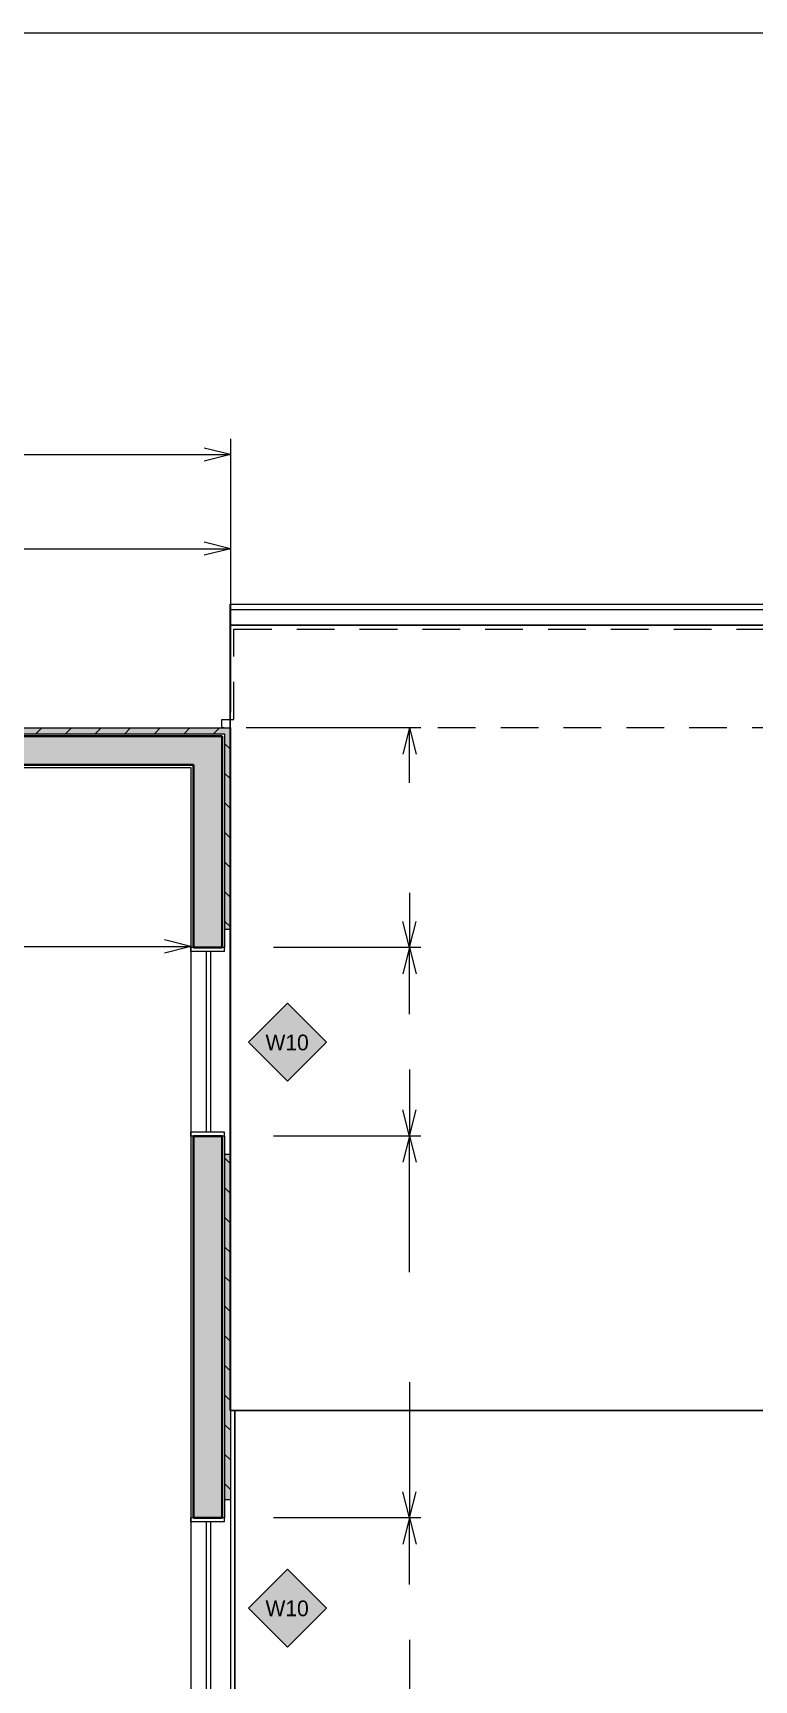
# Model space of a CAD drawing. Header units: inches. Extents: x 0.6 to 35.4, y -22.9 to 0.3.
# Drawn here: x 23.38 to 26.25, y -6.3 to 0.25 of the extents above; entities that cross this region are included whole.
import ezdxf

# ---------------------------------------------------------------- set-up
doc = ezdxf.new("R2010")
doc.units = ezdxf.units.IN
doc.header["$MEASUREMENT"] = 0
doc.linetypes.add('Dash', pattern=[0.225, 0.15, -0.075])
doc.layers.add('CAD_  Default', color=7, linetype='Continuous', lineweight=18, true_color=0x000000)
doc.layers.add('Layout Box Export Contents', color=7, linetype='Continuous', lineweight=0, true_color=0x000000)

msp = doc.modelspace()

# ---------------------------------------------------------------- linework, layer by layer
at = {"layer": 'CAD_  Default', "transparency": 33554687}
msp.add_line((0.6251, 0.2533), (35.385, 0.2533), dxfattribs=at)
at = {"layer": 'Layout Box Export Contents', "color": 176, "linetype": 'Continuous', "lineweight": 18, "true_color": 0x000080, "transparency": 33554687}
for p, q in [((24.1649, -1.3623), (24.1649, -2.4501)), ((18.7004, -1.4248), (24.1649, -1.4248)), ((24.1649, -1.4248), (24.0608, -1.3988)), ((24.1649, -1.4248), (24.0608, -1.4509)), ((24.1649, -1.7373), (24.1649, -2.4501)), ((21.122, -1.7998), (24.1649, -1.7998)), ((24.1649, -1.7998), (24.0608, -1.7738)), ((24.1649, -1.7998), (24.0608, -1.8259)), ((24.9229, -2.5126), (24.2274, -2.5126)), ((24.9229, -2.5126), (24.2274, -2.5126)), ((24.9229, -2.5126), (24.2274, -2.5126)), ((24.8777, -2.5126), (24.8517, -2.6168)), ((24.8777, -2.5126), (24.9037, -2.6168)), ((24.8777, -2.7311), (24.8777, -2.5126)), ((24.8777, -3.1691), (24.8777, -3.3876)), ((24.8777, -3.3876), (24.8517, -3.2834)), ((24.8777, -3.3876), (24.9037, -3.2834)), ((22.8391, -3.3832), (24.0072, -3.3832)), ((24.0072, -3.3832), (23.903, -3.3571)), ((24.0072, -3.3832), (23.903, -3.4092)), ((24.9229, -3.3876), (24.336, -3.3876)), ((24.8777, -3.3876), (24.8517, -3.4918)), ((24.8777, -3.3876), (24.9037, -3.4918)), ((24.8777, -3.6524), (24.8777, -3.3876)), ((24.8777, -3.8728), (24.8777, -4.1376)), ((24.8777, -4.1376), (24.8517, -4.0334)), ((24.8777, -4.1376), (24.9037, -4.0334)), ((24.9229, -4.1376), (24.336, -4.1376)), ((24.8777, -4.1376), (24.8517, -4.2418)), ((24.8777, -4.1376), (24.9037, -4.2418)), ((24.8777, -4.6787), (24.8777, -4.1376)), ((24.8777, -5.1167), (24.8777, -5.6578)), ((24.8777, -5.6578), (24.8517, -5.5537)), ((24.8777, -5.6578), (24.9037, -5.5537)), ((24.9229, -5.6578), (24.336, -5.6578)), ((24.8777, -5.6578), (24.8517, -5.762)), ((24.8777, -5.6578), (24.9037, -5.762)), ((24.8777, -5.9226), (24.8777, -5.6578)), ((24.8777, -6.143), (24.8777, -6.4078))]:
    msp.add_line(p, q, dxfattribs=at)
at = {"layer": 'Layout Box Export Contents', "color": 18, "linetype": 'Continuous', "lineweight": 18, "true_color": 0x000000, "transparency": 33554687}
msp.add_line((24.1638, -2.0418), (31.1176, -2.0418), dxfattribs=at)
at = {"layer": 'Layout Box Export Contents', "color": 18, "linetype": 'Continuous', "lineweight": 0, "true_color": 0x000000, "transparency": 33554687}
for p, q in [((17.5399, -2.5363), (24.1413, -2.5363)), ((17.6128, -2.5126), (24.1649, -2.5126)), ((17.6128, -2.536), (24.1415, -2.536)), ((24.1413, -2.5363), (24.1413, -3.3876)), ((24.1415, -2.536), (24.1415, -3.3147)), ((24.1649, -2.5126), (24.1649, -3.3147)), ((20.7605, -2.6704), (24.0072, -2.6704)), ((24.0072, -2.6704), (24.0072, -3.3876)), ((24.1649, -3.3147), (24.1413, -3.3147)), ((24.1413, -3.3876), (24.0072, -3.3876)), ((24.1413, -4.1376), (24.0072, -4.1376)), ((24.0072, -4.1376), (24.0072, -5.6578)), ((24.1413, -4.1376), (24.1413, -5.6578)), ((24.1649, -4.2105), (24.1413, -4.2105)), ((24.1415, -4.2105), (24.1415, -5.5849)), ((24.1649, -4.2105), (24.1649, -5.5849)), ((24.1649, -5.5849), (24.1413, -5.5849)), ((24.1413, -5.6578), (24.0072, -5.6578))]:
    msp.add_line(p, q, dxfattribs=at)
at = {"layer": 'Layout Box Export Contents', "color": 18, "linetype": 'Continuous', "lineweight": 35, "true_color": 0x000000, "transparency": 33554687}
for p, q in [((17.5399, -2.5454), (24.0176, -2.5454)), ((24.1322, -2.5454), (24.0176, -2.5454)), ((24.1322, -2.5454), (24.1322, -3.3876)), ((20.7501, -2.66), (24.0176, -2.66)), ((24.0176, -2.66), (24.0176, -3.3876)), ((24.1322, -3.3876), (24.0176, -3.3876)), ((24.1322, -4.1376), (24.0176, -4.1376)), ((24.0176, -4.1376), (24.0176, -5.6578)), ((24.1322, -4.1376), (24.1322, -5.6578)), ((24.1322, -5.6578), (24.0176, -5.6578))]:
    msp.add_line(p, q, dxfattribs=at)
at = {"layer": 'Layout Box Export Contents', "color": 1, "linetype": 'Continuous', "lineweight": 0, "true_color": 0xff0000, "transparency": 33554687}
for p, q in [((23.3912, -2.536), (23.4146, -2.5126)), ((23.5091, -2.536), (23.5325, -2.5126)), ((23.6269, -2.536), (23.6503, -2.5126)), ((23.7448, -2.536), (23.7682, -2.5126)), ((23.8626, -2.536), (23.886, -2.5126)), ((23.9805, -2.536), (24.0039, -2.5126)), ((24.0983, -2.536), (24.1217, -2.5126)), ((24.1415, -2.5747), (24.1649, -2.5982)), ((24.1649, -2.716), (24.1415, -2.6926)), ((24.1415, -2.8104), (24.1649, -2.8339)), ((24.1415, -2.9283), (24.1649, -2.9517)), ((24.1415, -3.0461), (24.1649, -3.0696)), ((24.1415, -3.164), (24.1649, -3.1874)), ((24.1415, -3.2818), (24.1649, -3.3053)), ((24.1649, -4.2481), (24.1415, -4.2246)), ((24.1649, -4.3659), (24.1415, -4.3425)), ((24.1649, -4.4838), (24.1415, -4.4603)), ((24.1415, -4.5782), (24.1649, -4.6016)), ((24.1415, -4.696), (24.1649, -4.7195)), ((24.1649, -4.8373), (24.1415, -4.8139)), ((24.1649, -4.9552), (24.1415, -4.9317)), ((24.1649, -5.073), (24.1415, -5.0496)), ((24.1415, -5.1674), (24.1649, -5.1909)), ((24.1415, -5.2853), (24.1649, -5.3087)), ((24.1649, -5.4266), (24.1415, -5.4032)), ((24.1415, -5.521), (24.1649, -5.5444))]:
    msp.add_line(p, q, dxfattribs=at)
at = {"layer": 'Layout Box Export Contents', "color": 251, "linetype": 'Continuous', "lineweight": 18, "true_color": 0x4b4b4b, "transparency": 33554687}
for p, q in [((24.1649, -3.3147), (24.1649, -4.2105)), ((24.0072, -3.3876), (24.0072, -4.1376)), ((24.0072, -3.4032), (24.0072, -3.3876)), ((24.1413, -3.3876), (24.0072, -3.3876)), ((24.1413, -3.4032), (24.0072, -3.4032)), ((24.0704, -4.122), (24.0704, -3.4032)), ((24.0871, -4.122), (24.0871, -3.4032)), ((24.1413, -3.4032), (24.1413, -3.3876)), ((24.0072, -4.1376), (24.0072, -4.122)), ((24.1413, -4.122), (24.0072, -4.122)), ((24.1413, -4.1376), (24.1413, -4.122)), ((24.1413, -4.1376), (24.0072, -4.1376)), ((24.1649, -5.5849), (24.1649, -6.4807)), ((24.0072, -5.6578), (24.0072, -6.4078)), ((24.0072, -5.6734), (24.0072, -5.6578)), ((24.1413, -5.6578), (24.0072, -5.6578)), ((24.1413, -5.6734), (24.0072, -5.6734)), ((24.0704, -6.3922), (24.0704, -5.6734)), ((24.0871, -6.3922), (24.0871, -5.6734)), ((24.1413, -5.6734), (24.1413, -5.6578))]:
    msp.add_line(p, q, dxfattribs=at)
at = {"layer": 'Layout Box Export Contents', "color": 18, "linetype": 'Continuous', "lineweight": 18, "true_color": 0x000000, "transparency": 33554687}
msp.add_lwpolyline([(24.1638, -2.0418), (24.1638, -2.021), (31.1176, -2.021), (31.1176, -2.0418), (31.1176, -2.1043), (24.1638, -2.1043)], close=True, dxfattribs=at)
at = {"layer": 'Layout Box Export Contents', "color": 176, "linetype": 'Dash', "lineweight": 18, "true_color": 0x000080, "transparency": 33554687}
msp.add_lwpolyline([(24.131, -2.4793), (24.1794, -2.4793), (24.1794, -2.12), (31.102, -2.12), (31.102, -5.2293), (30.9994, -5.2293), (30.775, -5.2293), (30.775, -3.0939), (30.775, -2.5121), (29.8908, -2.5121), (24.131, -2.5121)], close=True, dxfattribs=at)
at = {"layer": 'Layout Box Export Contents', "color": 18, "linetype": 'Continuous', "lineweight": 25, "true_color": 0x000000, "transparency": 33554687}
for points in [[(31.1176, -2.1043), (31.1176, -5.2293), (30.9953, -5.2293), (30.9953, -5.2293), (24.1638, -5.2293), (24.1638, -2.4793), (24.1638, -2.4793), (24.1638, -2.1043)], [(25.0578, -8.3543), (25.0578, -7.9767), (25.0578, -7.9767), (25.0578, -7.4876), (24.1828, -6.9043), (24.1828, -5.2293), (30.9953, -5.2293), (30.9953, -5.2293), (31.1176, -5.2293), (31.1176, -8.3543)]]:
    msp.add_lwpolyline(points, close=True, dxfattribs=at)
at = {"layer": 'Layout Box Export Contents', "color": 156, "linetype": 'Continuous', "lineweight": 9, "true_color": 0x004080, "transparency": 33554687}
for points in [[(24.3922, -3.919), (24.2373, -3.764), (24.3922, -3.609), (24.5472, -3.764)], [(24.3922, -3.919), (24.2373, -3.764), (24.3922, -3.609), (24.5472, -3.764)], [(24.3922, -6.1714), (24.2373, -6.0164), (24.3922, -5.8614), (24.5472, -6.0164)], [(24.3922, -6.1714), (24.2373, -6.0164), (24.3922, -5.8614), (24.5472, -6.0164)]]:
    msp.add_lwpolyline(points, close=True, dxfattribs=at)
at = {"layer": 'Layout Box Export Contents', "color": 253, "linetype": 'Continuous', "lineweight": 35, "true_color": 0x9d9d9d, "transparency": 33554687}
for points in [[(17.5399, -2.5454), (24.0176, -2.5454), (17.5399, -2.66), (24.0176, -2.66)], [(24.1322, -2.5454), (24.1322, -3.3876), (24.0176, -2.5454), (24.0176, -3.3876)], [(24.1322, -4.1376), (24.1322, -5.6578), (24.0176, -4.1376), (24.0176, -5.6578)]]:
    msp.add_solid(points, dxfattribs=at)
at = {"layer": 'Layout Box Export Contents', "color": 7, "linetype": 'Continuous', "lineweight": 35, "true_color": 0xffffff, "transparency": 33554687}
for points in [[(17.6128, -2.5126), (24.1649, -2.5126), (17.6128, -2.536), (24.1415, -2.536)], [(24.1649, -2.5126), (24.1649, -3.3147), (24.1415, -2.536), (24.1415, -3.3147)], [(24.1649, -4.2105), (24.1649, -5.5849), (24.1415, -4.2105), (24.1415, -5.5849)]]:
    msp.add_solid(points, dxfattribs=at)
at = {"layer": 'Layout Box Export Contents', "color": 7, "linetype": 'Continuous', "lineweight": 9, "true_color": 0xffffff, "transparency": 33554687}
for points in [[(24.2373, -3.764), (24.3922, -3.609), (24.2373, -3.764), (24.5472, -3.764)], [(24.5472, -3.764), (24.3922, -3.919), (24.5472, -3.764), (24.2373, -3.764)], [(24.2373, -6.0164), (24.3922, -5.8614), (24.2373, -6.0164), (24.5472, -6.0164)], [(24.5472, -6.0164), (24.3922, -6.1714), (24.5472, -6.0164), (24.2373, -6.0164)]]:
    msp.add_solid(points, dxfattribs=at)

# ---------------------------------------------------------------- texts
at = {"layer": 'Layout Box Export Contents', "color": 156, "linetype": 'Continuous', "lineweight": 9, "true_color": 0x004080, "transparency": 33554687, "char_height": 0.0625, "width": 0.2175, "attachment_point": 7}
for insert in [(24.305, -3.7971), (24.305, -6.0495)]:
    msp.add_mtext('\\fChief Blueprint|b0|i0|c0|p0;W10', dxfattribs=dict(at, insert=insert))

doc.saveas('drawing.dxf')
